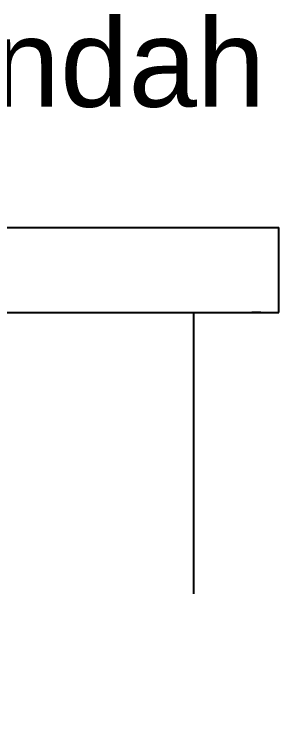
# Model space of a CAD drawing. Header units: millimetres. Extents: x 14 to 406, y 10 to 287.
# Drawn here: x 332.34 to 334.84, y 139.52 to 146.22 of the extents above; entities that cross this region are included whole.
import ezdxf

# ---------------------------------------------------------------- set-up
doc = ezdxf.new("R2010")
doc.units = ezdxf.units.MM
doc.header["$MEASUREMENT"] = 0
doc.layers.get('0').update_dxf_attribs({"linetype": 'CONTINUOUS'})
doc.styles.add('Swis721CnBT$001H0', font='')
doc.styles.get('Swis721CnBT$001H0').set_extended_font_data('Swis721CnBT')

msp = doc.modelspace()

# ---------------------------------------------------------------- linework, layer by layer
at = {"color": 0, "linetype": 'Continuous', "lineweight": 25, "true_color": 0x000007}
for p, q in [((334.5885, 144.2014), (334.6732, 144.2014)), ((334.8425, 143.3971), (334.8425, 144.2014)), ((334.0382, 140.7301), (334.0382, 143.3971)), ((334.6732, 143.3971), (334.5885, 143.3971))]:
    msp.add_line(p, q, dxfattribs=at)
for points in [[(327.3072, 130.9934), (327.3072, 116.9811), (309.6965, 116.9811), (309.6965, 144.2014), (332.0485, 144.2014), (334.8425, 144.2014)], [(328.4079, 143.3971), (332.0485, 143.3971), (334.8425, 143.3971)]]:
    msp.add_lwpolyline(points, dxfattribs=at)

# ---------------------------------------------------------------- texts
at = {"color": 0, "true_color": 0x000007, "style": 'Swis721CnBT$001H0'}
msp.add_text('pro.verandah', height=0.833118, dxfattribs=at).set_placement((327.8575, 145.3444))

doc.saveas('drawing.dxf')
